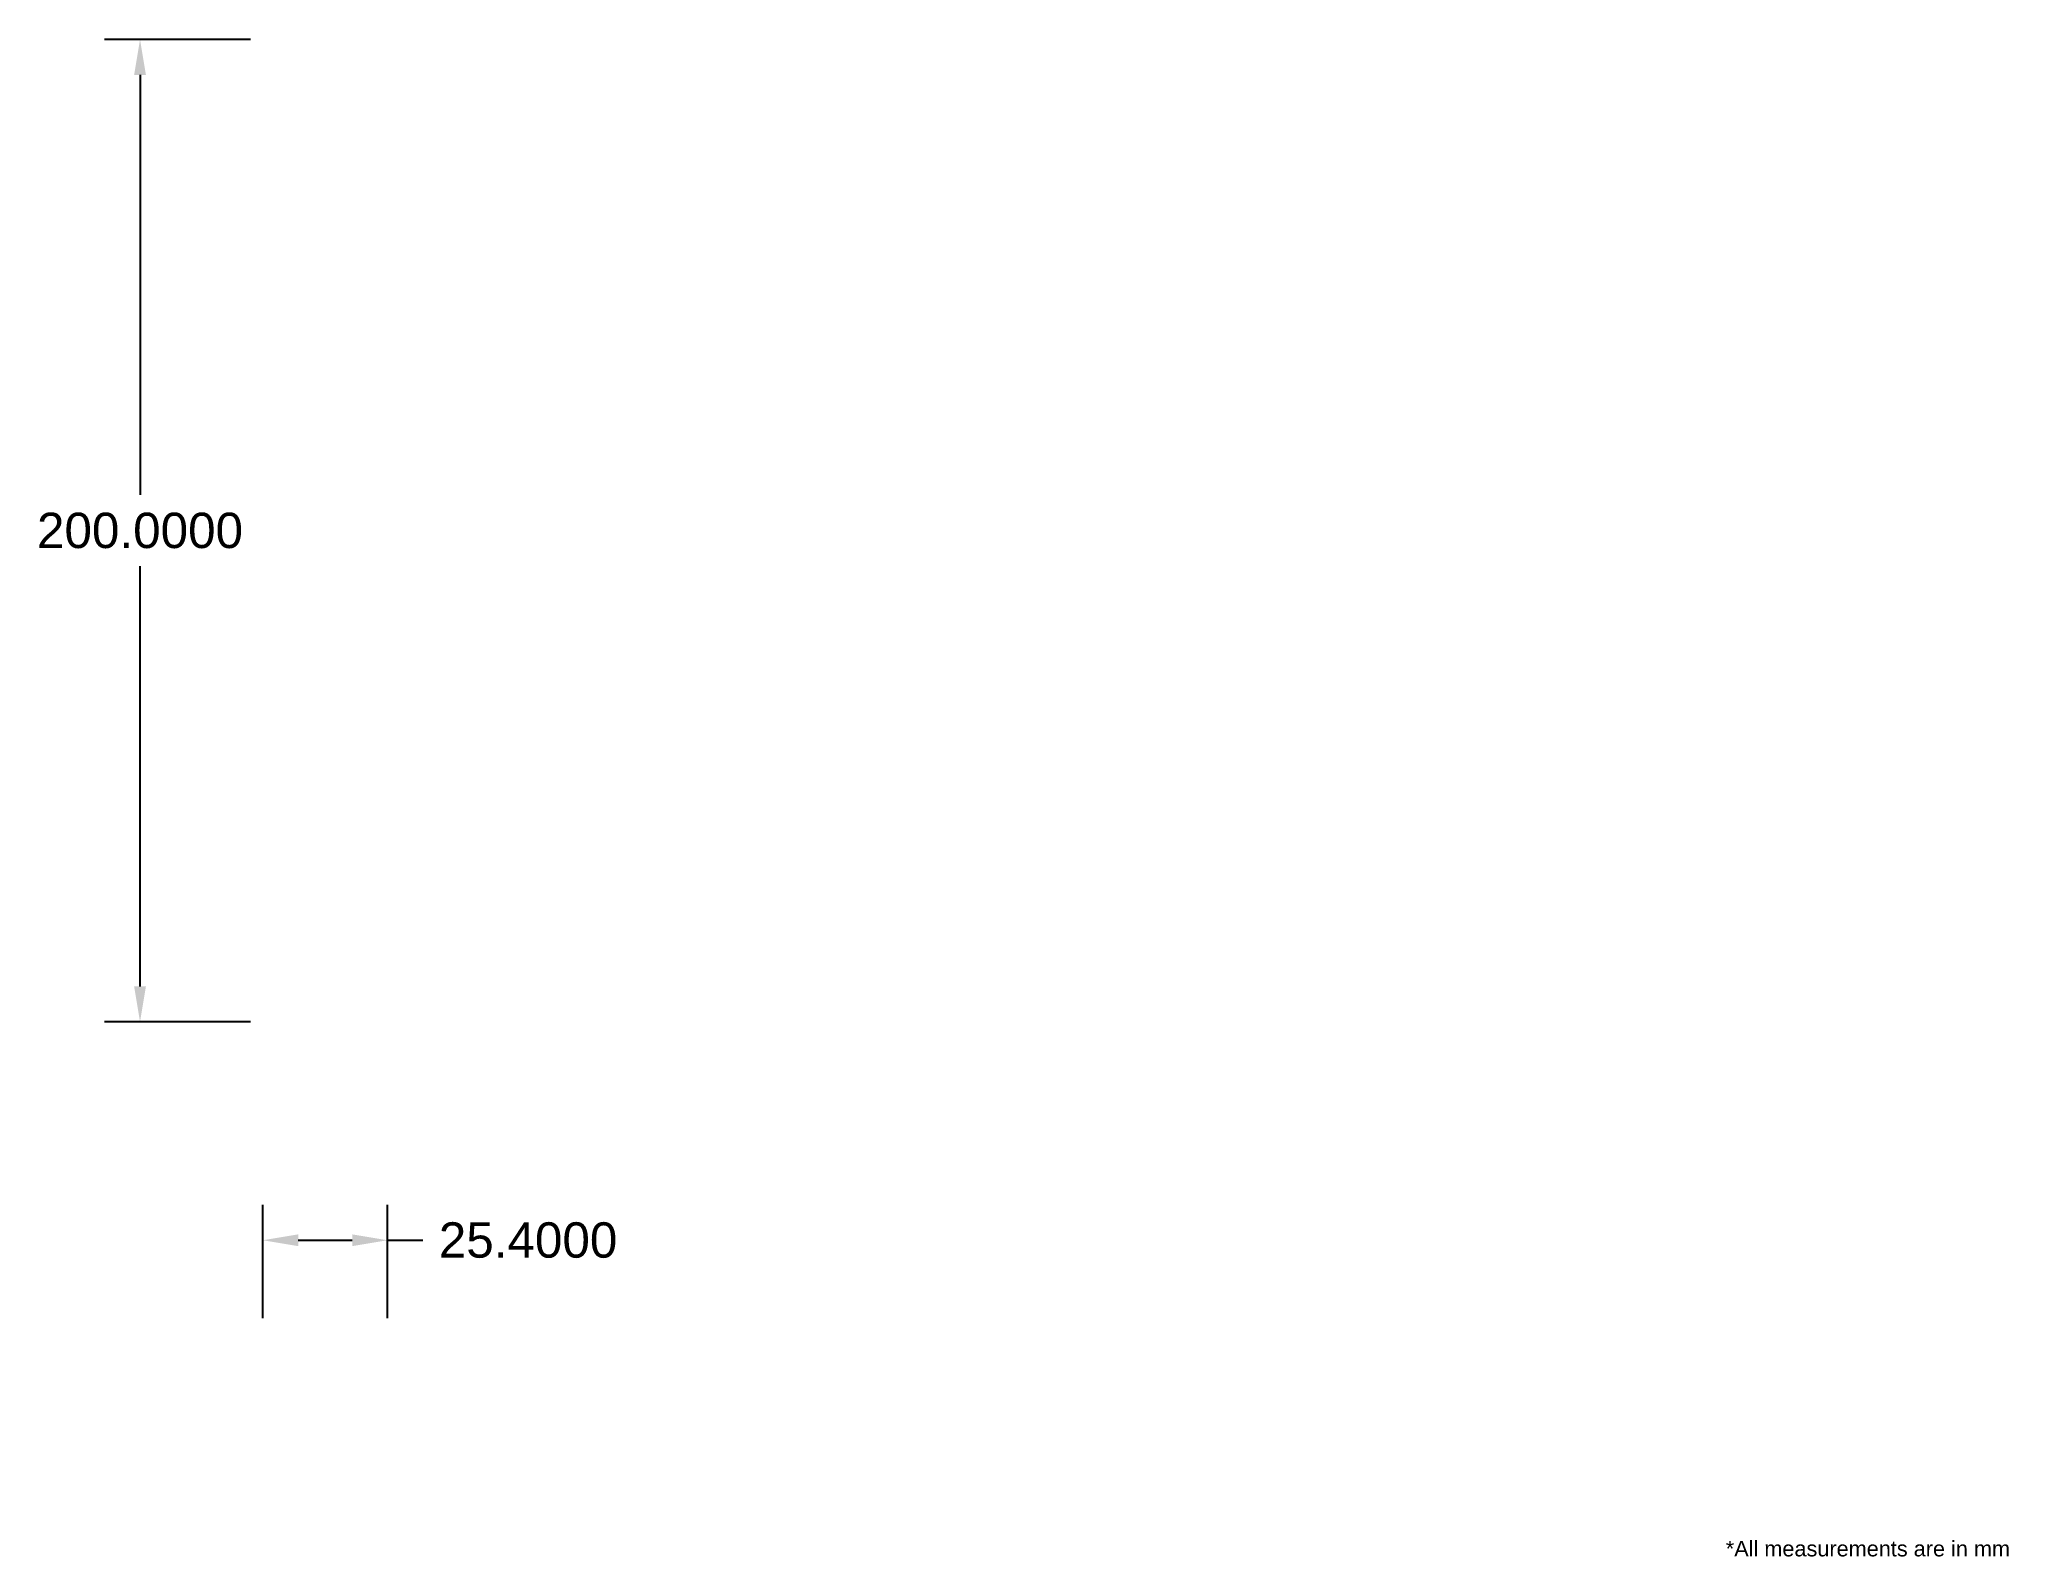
# Paper-space layout 'Layout1' of a CAD drawing. Header units: millimetres, sheet in inches. Extents: x 0.4 to 10.4, y 0.2 to 7.9.
import ezdxf

# ---------------------------------------------------------------- set-up
doc = ezdxf.new("R2010")
doc.units = ezdxf.units.MM
doc.header["$MEASUREMENT"] = 0
doc.styles.get("Standard").update_dxf_attribs({"font": 'arial.ttf'})
doc.dimstyles.get("Standard").update_dxf_attribs({"dimtxt": 0.18, "dimasz": 0.18, "dimexe": 0.18, "dimexo": 0.0625, "dimgap": 0.09, "dimtad": 0, "dimtih": 1, "dimtoh": 1, "dimdec": 4, "dimzin": 0, "dimdsep": 46, "dimtxsty": 'Standard', "dimcen": 0.09, "dimadec": 0, "dimazin": 0, "dimtfac": 1, "dimtdec": 4, "dimtofl": 0, "dimtmove": 0, "dimatfit": 3, "dimfxl": 1, "dimtolj": 1, "dimtzin": 0, "dimarcsym": 0})

# ---------------------------------------------------------------- blocks, each defined once
blk = doc.blocks.new('*D10')
at = {"color": 0, "lineweight": -2, "transparency": 16777216}
for p, q in [((1.532, 1.366), (1.532, 1.942)), ((2.167, 1.366), (2.167, 1.942)), ((1.712, 1.762), (1.987, 1.762)), ((2.167, 1.762), (2.347, 1.762))]:
    blk.add_line(p, q, dxfattribs=at)
at = {"color": 0, "transparency": 16777216}
for points in [[(1.712, 1.792), (1.712, 1.732), (1.532, 1.762)], [(1.987, 1.792), (1.987, 1.732), (2.167, 1.762)]]:
    blk.add_solid(points, dxfattribs=at)
at = {"layer": 'Defpoints', "color": 0, "transparency": 16777216}
for p in [(2.167, 1.762), (1.532, 1.303), (2.167, 1.303)]:
    blk.add_point(p, dxfattribs=at)
at = {"color": 0, "transparency": 16777216, "insert": (2.882, 1.762), "char_height": 0.18, "attachment_point": 5}
blk.add_mtext('\\A1;25.4000', dxfattribs=at)
blk = doc.blocks.new('*D11')
at = {"color": 0, "lineweight": -2, "transparency": 16777216}
for p, q in [((1.47, 7.874), (0.727, 7.874)), ((0.907, 7.694), (0.907, 5.556)), ((0.907, 3.054), (0.907, 5.193)), ((1.47, 2.874), (0.727, 2.874))]:
    blk.add_line(p, q, dxfattribs=at)
at = {"color": 0, "transparency": 16777216}
for points in [[(0.877, 7.694), (0.937, 7.694), (0.907, 7.874)], [(0.877, 3.054), (0.937, 3.054), (0.907, 2.874)]]:
    blk.add_solid(points, dxfattribs=at)
at = {"layer": 'Defpoints', "color": 0, "transparency": 16777216}
for p in [(1.532, 7.874), (0.907, 2.874), (1.532, 2.874)]:
    blk.add_point(p, dxfattribs=at)
at = {"color": 0, "transparency": 16777216, "insert": (0.907, 5.374), "char_height": 0.18, "attachment_point": 5}
blk.add_mtext('\\A1;200.0000', dxfattribs=at)

psp = doc.layouts.get("Layout1")

# ---------------------------------------------------------------- texts
at = {"color": 0}
psp.add_text('*All measurements are in mm', height=0.078965328, dxfattribs=at).set_placement((8.9776767, 0.1527314))

# ---------------------------------------------------------------- dimensions: what is measured, and where the dimension line sits
dim = psp.add_linear_dim(base=(0.9065347, 2.8744758), p1=(1.5324117, 7.8744758), p2=(1.5324117, 2.8744758), angle=90, dimstyle='Standard', override={"dimlfac": -40})
dim.commit()
dim.dimension.update_dxf_attribs({"geometry": '*D11', "text_midpoint": (0.9065347, 5.3744758)})
dim = psp.add_linear_dim(base=(2.1674117, 1.7615676), p1=(1.5324117, 1.303409), p2=(2.1674117, 1.303409), dimstyle='Standard', override={"dimlfac": -40})
dim.commit()
dim.dimension.update_dxf_attribs({"geometry": '*D10', "text_midpoint": (2.8821934, 1.7615676)})

doc.saveas('drawing.dxf')
